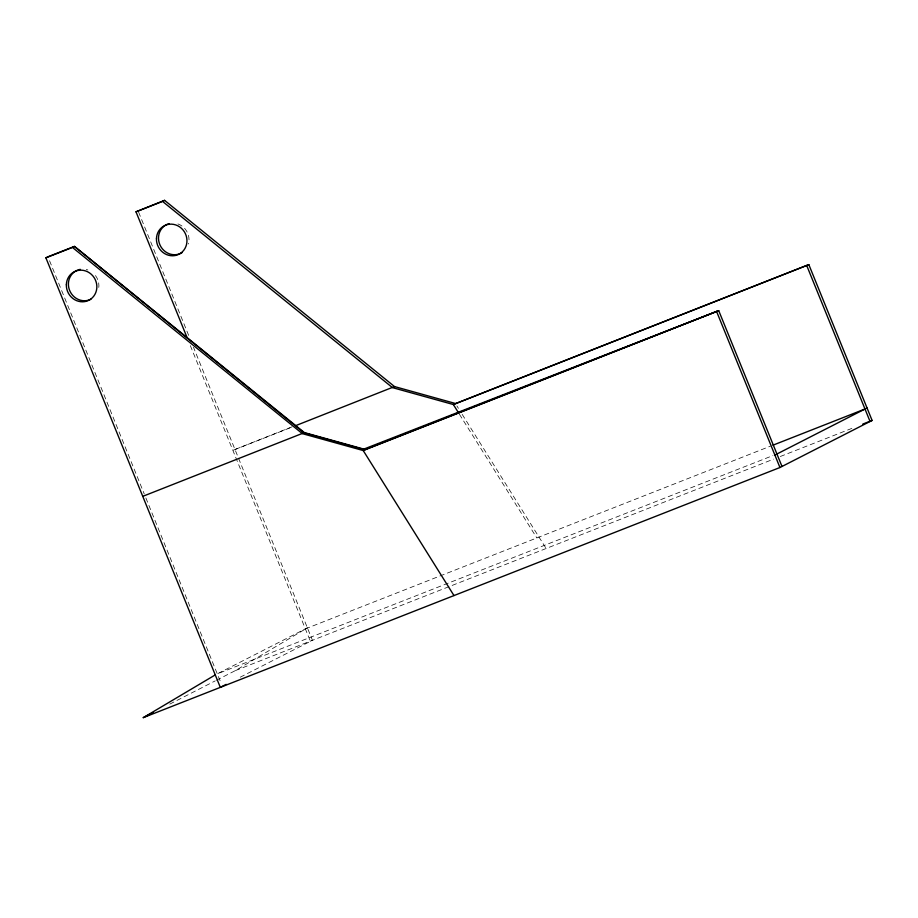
<?xml version="1.0" encoding="UTF-8"?>
<svg xmlns="http://www.w3.org/2000/svg" width="918" height="918" viewBox="0 0 918 918"><rect width="100%" height="100%" fill="white"/><g stroke="black" fill="none" stroke-linecap="round" stroke-linejoin="round"><path stroke-width="0.69" stroke-dasharray="4.59 3.44" d="M216.476 680.249L235.421 670.576L307.404 627.832L217.302 673.858L772.945 455.569M169.773 704.106L215.214 680.892M240.229 677.197L312.464 640.305L193.48 347.256M292.108 426.813L232.862 450.336L291.385 427.34M305.361 628.876L770.282 446.228M235.421 670.576L773.644 459.115M780.3 456.498L853.476 427.754M456.889 405.894L458.403 408.303M462.179 414.351L546.141 548.494M459.402 414.225L536.823 537.937M138.595 212.092L189.705 337.973M190.347 345.65L310.422 641.349M49.561 260.769L144.264 493.987M145.87 497.958L221.353 683.841M86.281 269.513A16.019 15.055 62.9 0 1 87.807 269.949M95.472 275.561A16.019 15.055 62.9 0 1 98.685 288.447M177.92 223.923A16.019 15.055 62.9 0 1 188.442 243.981"/><path stroke-width="1.38" d="M187.123 337.698L136.002 211.817L162.52 201.398L392.479 387.625L453.331 404.517L808.827 264.613L872.1 420.433L779.944 467.514L143.265 717.646L215.248 674.914M226.195 684.369L220.32 687.375L45.9 257.843L47.943 256.799L74.369 246.426L303.892 432.814L363.253 449.327L718.714 310.64L781.998 466.47M136.002 211.817L164.574 200.353L394.522 386.57L455.374 403.472M72.419 247.424L74.461 246.38L304.42 432.607L365.272 449.499L718.714 310.64L363.218 450.543L302.378 433.652L72.419 247.424L45.9 257.843M162.52 201.398L164.574 200.353M304.42 432.607L142.749 496.363M394.522 386.57L295.378 425.768M365.272 449.499L363.218 450.543L453.985 595.575M458.644 413.008L453.331 404.517L808.827 264.613M143.265 717.646L153.363 712.494M774.884 455.041L867.04 407.971M772.945 445.184L864.985 409.015M862.782 424.093L872.1 420.433M806.773 265.658L870.057 421.488M716.671 311.684L779.944 467.514M90.905 299.222A16.019 15.055 62.9 0 1 69.366 289.755A16.019 15.055 62.9 0 1 80.279 269.353M182.234 252.496A16.019 15.055 62.9 0 1 160.03 245.106A16.019 15.055 62.9 0 1 169.015 223.648M66.348 284.752A16.019 15.055 62.9 0 0 88.862 300.266A16.019 15.055 62.9 0 0 89.597 272.944A16.019 15.055 62.9 0 0 66.348 284.752M156.45 238.726A16.019 15.055 62.9 0 0 178.964 254.24A16.019 15.055 62.9 0 0 179.698 226.918A16.019 15.055 62.9 0 0 156.45 238.726"/></g></svg>
